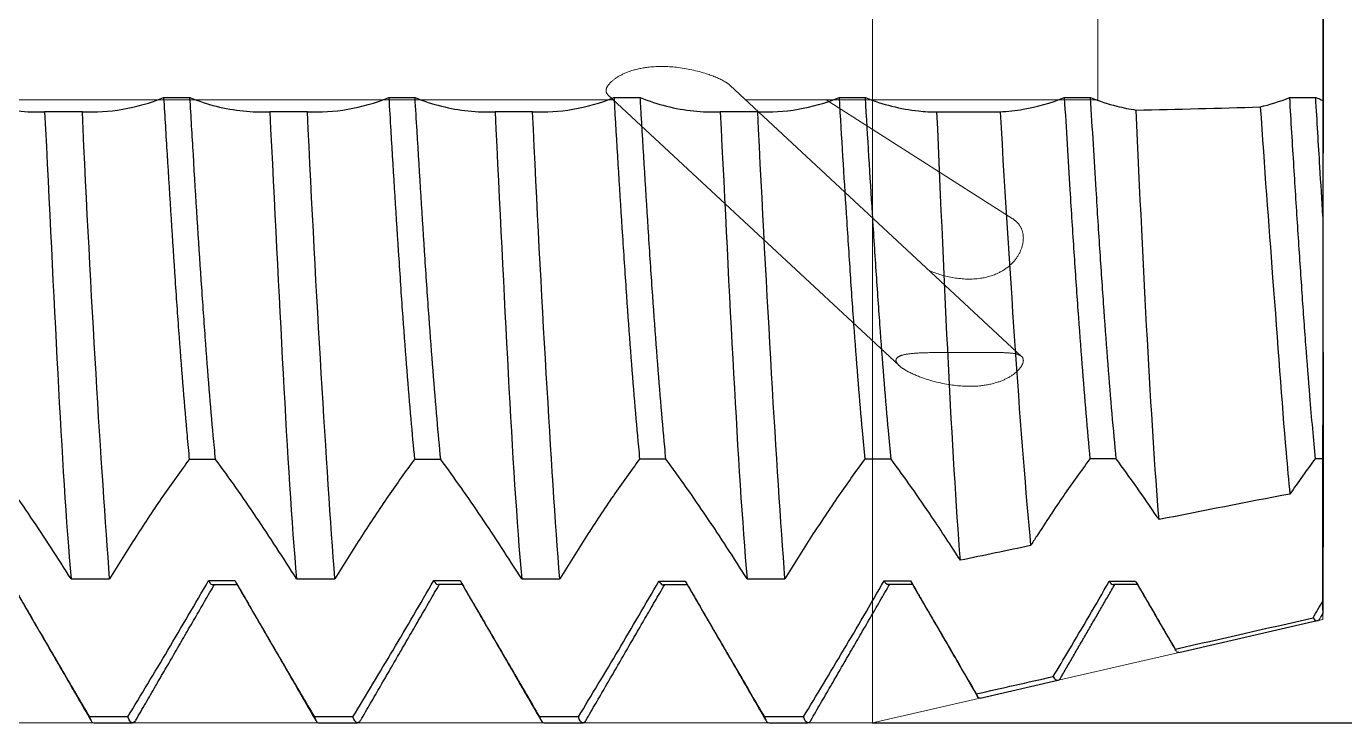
# Model space of a CAD drawing. Header units: millimetres. Extents: x -64 to 12559, y -1885 to 462.
# Drawn here: x 385.65 to 394.43, y 192.38 to 197.03 of the extents above; entities that cross this region are included whole.
import ezdxf

# ---------------------------------------------------------------- set-up
doc = ezdxf.new("R2010")
doc.units = ezdxf.units.MM
doc.header["$LTSCALE"] = 2
doc.linetypes.add('DASH', pattern=[3.75, 3, -0.75])
for name, color, linetype, lineweight in [('1', 4, 'Continuous', 50), ('2', 7, 'Continuous', 25), ('3', 1, 'DASH', 35), ('CUT', 1, 'Continuous', 25)]:
    doc.layers.add(name, color=color, linetype=linetype, lineweight=lineweight)
doc.styles.add('blockfont', font='simplex.shx')
doc.dimstyles.get("Standard").update_dxf_attribs({"dimtxt": 0.18, "dimasz": 0.18, "dimexe": 0.18, "dimexo": 0.0625, "dimgap": 0.09, "dimtad": 0, "dimtih": 1, "dimtoh": 1, "dimzin": 0, "dimdsep": 46, "dimtxsty": 'Standard', "dimcen": 0.09, "dimadec": 0, "dimazin": 0, "dimtfac": 1, "dimtofl": 0, "dimtmove": 2, "dimatfit": 3, "dimfxl": 1, "dimtolj": 1, "dimarcsym": 0})

# ---------------------------------------------------------------- blocks, each defined once
blk = doc.blocks.new('*D51')
at = {"layer": '2', "color": 7, "linetype": 'Continuous', "lineweight": -2, "transparency": 16777216}
for p, q in [((163.5409, 46.3601), (163.5409, 51.1101)), ((140.2752, 41.6101), (165.5409, 41.6101)), ((163.5409, 41.6101), (163.5409, 31.6101)), ((140.2752, 31.6101), (165.5409, 31.6101)), ((163.5409, 26.8601), (163.5409, 0))]:
    blk.add_line(p, q, dxfattribs=at)
at = {"layer": '2', "color": 7, "linetype": 'Continuous', "transparency": 16777216}
for points in [[(162.7492, 46.3601), (164.3326, 46.3601), (163.5409, 41.6101)], [(162.7492, 26.8601), (164.3326, 26.8601), (163.5409, 31.6101)]]:
    blk.add_solid(points, dxfattribs=at)
at = {"layer": 'Defpoints', "color": 0, "linetype": 'Continuous', "transparency": 16777216}
for p in [(140.2752, 41.6101), (140.2752, 31.6101), (163.5409, 31.6101)]:
    blk.add_point(p, dxfattribs=at)
at = {"layer": '2', "color": 7, "linetype": 'Continuous', "lineweight": 13, "transparency": 16777216, "insert": (158.9709, 8.1607), "char_height": 4.57, "attachment_point": 5, "rotation": 90, "style": 'blockfont'}
blk.add_mtext('\\A1;M10', dxfattribs=at)
blk = doc.blocks.new('A$C1EDF66EC')
at = {"layer": '1', "lineweight": 25}
for p, q in [((143.2753, 32.3585), (143.279, 36.6101)), ((135.0112, 35.6797), (134.7595, 35.6797)), ((136.5101, 35.6797), (136.2595, 35.6797)), ((138.0102, 35.6797), (137.7603, 35.6797)), ((139.51, 35.6797), (139.2604, 35.6797)), ((134.936, 32.5689), (135.1927, 32.5689)), ((136.438, 32.5689), (136.693, 32.5689)), ((137.9377, 32.5689), (138.1912, 32.5689)), ((139.4393, 32.5689), (139.6914, 32.5689)), ((142.3146, 32.0791), (143.2377, 32.2915)), ((142.2942, 32.0936), (142.2901, 32.1017)), ((140.9921, 31.775), (141.5103, 31.8942)), ((135.3135, 31.6504), (135.0586, 31.6504)), ((136.8131, 31.6504), (136.5566, 31.6504)), ((138.3152, 31.6504), (138.0572, 31.6504)), ((139.8144, 31.6504), (139.555, 31.6504)), ((135.0868, 31.6101), (135.3461, 31.6101)), ((136.5848, 31.6101), (136.845, 31.6101)), ((138.086, 31.6101), (138.3466, 31.6101)), ((139.5845, 31.6101), (139.8449, 31.6101))]:
    blk.add_line(p, q, dxfattribs=at)
for points, knots in [([(143.2752, 38.0262), (143.2753, 37.9926), (143.2754, 37.953), (143.2756, 37.861), (143.2757, 37.8082), (143.2759, 37.7017), (143.276, 37.651), (143.2761, 37.5427), (143.2762, 37.4854), (143.2763, 37.3281), (143.2764, 37.2185), (143.2765, 37.022), (143.2765, 36.9387), (143.2766, 36.7727), (143.2765, 36.688), (143.2765, 36.5336), (143.2765, 36.4616), (143.2764, 36.2938), (143.2763, 36.2047), (143.2761, 36.0695), (143.276, 36.0172), (143.2758, 35.9264), (143.2758, 35.8875), (143.2756, 35.8137), (143.2755, 35.7812), (143.2754, 35.7556)], [0, 0, 0, 0, 0.09505, 0.09505, 0.190217, 0.190217, 0.262694, 0.262694, 0.330726, 0.330726, 0.435326, 0.435326, 0.503044, 0.503044, 0.571067, 0.571067, 0.635815, 0.635815, 0.73811, 0.73811, 0.819592, 0.819592, 0.900841, 0.900841, 1, 1, 1, 1]), ([(134.2277, 35.7743), (134.2862, 35.7504), (134.3446, 35.7314), (134.4627, 35.7016), (134.5224, 35.6911), (134.6414, 35.6788), (134.7007, 35.6771), (134.7595, 35.6797)], [0, 0, 0, 0, 0.325369, 0.325369, 0.66175, 0.66175, 1, 1, 1, 1]), ([(135.0112, 35.6797), (135.1004, 35.6759), (135.1902, 35.6813), (135.371, 35.7118), (135.4623, 35.7372), (135.5527, 35.7743)], [0, 0, 0, 0, 0.496848, 0.496848, 1, 1, 1, 1]), ([(135.5527, 35.7743), (135.5603, 35.6473), (135.5856, 35.225), (135.6197, 34.6813), (135.6552, 34.1733), (135.6818, 33.8276), (135.7046, 33.5632), (135.7184, 33.4163), (135.7234, 33.3654)], [0, 0, 0, 0, 0.132632, 0.444488, 0.600417, 0.756345, 0.912273, 1, 1, 1, 1]), ([(135.5527, 35.7743), (135.5819, 35.7743), (135.6111, 35.7743), (135.6695, 35.7743), (135.6986, 35.7743), (135.7278, 35.7743)], [0, 0, 0, 0, 0.5, 0.5, 1, 1, 1, 1]), ([(135.8985, 33.3654), (135.8935, 33.4163), (135.8796, 33.5631), (135.8569, 33.8276), (135.8303, 34.1734), (135.7948, 34.6812), (135.7606, 35.2249), (135.7354, 35.6473), (135.7278, 35.7743)], [0, 0, 0, 0, 0.087722, 0.243652, 0.399582, 0.555512, 0.867371, 1, 1, 1, 1]), ([(135.7278, 35.7743), (135.7863, 35.7504), (135.8447, 35.7314), (135.9627, 35.7016), (136.0225, 35.6911), (136.1414, 35.6788), (136.2007, 35.6771), (136.2595, 35.6797)], [0, 0, 0, 0, 0.32541, 0.32541, 0.661771, 0.661771, 1, 1, 1, 1]), ([(136.5101, 35.6797), (136.5995, 35.6759), (136.6894, 35.6813), (136.8705, 35.7119), (136.9619, 35.7373), (137.0524, 35.7746)], [0, 0, 0, 0, 0.496839, 0.496839, 1, 1, 1, 1]), ([(137.0524, 35.7746), (137.0568, 35.7005), (137.079, 35.3288), (137.11, 34.8271), (137.1454, 34.3068), (137.1721, 33.9506), (137.1981, 33.6359), (137.2153, 33.4495), (137.2235, 33.3649)], [0, 0, 0, 0, 0.077016, 0.388058, 0.543579, 0.6991, 0.854621, 1, 1, 1, 1]), ([(137.0524, 35.7746), (137.0816, 35.7746), (137.1108, 35.7746), (137.1546, 35.7746), (137.1691, 35.7746), (137.1983, 35.7746), (137.2129, 35.7746), (137.2275, 35.7746)], [0, 0, 0, 0, 0.5, 0.5, 0.75, 0.75, 1, 1, 1, 1]), ([(137.2275, 35.7746), (137.286, 35.7507), (137.3444, 35.7316), (137.4627, 35.7017), (137.5226, 35.6911), (137.6418, 35.6788), (137.7013, 35.6771), (137.7603, 35.6797)], [0, 0, 0, 0, 0.324919, 0.324919, 0.661521, 0.661521, 1, 1, 1, 1]), ([(137.3986, 33.3649), (137.3903, 33.4495), (137.3732, 33.6359), (137.3471, 33.9506), (137.3205, 34.3069), (137.285, 34.827), (137.254, 35.3288), (137.2319, 35.7005), (137.2275, 35.7746)], [0, 0, 0, 0, 0.145379, 0.3009, 0.456422, 0.611944, 0.922987, 1, 1, 1, 1]), ([(138.0102, 35.6797), (138.0995, 35.6759), (138.1895, 35.6813), (138.3706, 35.7119), (138.4619, 35.7373), (138.5525, 35.7746)], [0, 0, 0, 0, 0.496839, 0.496839, 1, 1, 1, 1]), ([(138.5525, 35.7746), (138.5536, 35.7559), (138.5725, 35.438), (138.6002, 34.9825), (138.6357, 34.4493), (138.6623, 34.0814), (138.6889, 33.7464), (138.7093, 33.5147), (138.7207, 33.3942), (138.7234, 33.3673)], [0, 0, 0, 0, 0.019502, 0.33102, 0.486779, 0.642538, 0.798297, 0.954056, 1, 1, 1, 1]), ([(138.7276, 35.7746), (138.7861, 35.7507), (138.8445, 35.7316), (138.9627, 35.7017), (139.0226, 35.6911), (139.1419, 35.6788), (139.2014, 35.6771), (139.2604, 35.6797)], [0, 0, 0, 0, 0.324922, 0.324922, 0.661523, 0.661523, 1, 1, 1, 1]), ([(138.8984, 33.3673), (138.8958, 33.3942), (138.8843, 33.5147), (138.864, 33.7464), (138.8374, 34.0814), (138.8108, 34.4494), (138.7753, 34.9824), (138.7475, 35.438), (138.7287, 35.7559), (138.7276, 35.7746)], [0, 0, 0, 0, 0.045946, 0.201705, 0.357463, 0.513222, 0.668981, 0.980499, 1, 1, 1, 1]), ([(139.51, 35.6797), (139.5993, 35.6759), (139.6893, 35.6813), (139.8703, 35.7119), (139.9617, 35.7373), (140.0522, 35.7746)], [0, 0, 0, 0, 0.49684, 0.49684, 1, 1, 1, 1]), ([(140.0522, 35.7746), (140.0679, 35.5093), (140.0925, 35.1028), (140.1259, 34.5904), (140.1525, 34.2133), (140.1791, 33.8673), (140.2028, 33.5868), (140.2176, 33.4279), (140.2235, 33.3671)], [0, 0, 0, 0, 0.275057, 0.430425, 0.585793, 0.741161, 0.896529, 1, 1, 1, 1]), ([(140.0522, 35.7746), (140.0668, 35.7746), (140.0814, 35.7746), (140.1105, 35.7746), (140.1251, 35.7746), (140.1689, 35.7746), (140.1981, 35.7746), (140.2273, 35.7746)], [0, 0, 0, 0, 0.250001, 0.250001, 0.500002, 0.500002, 1, 1, 1, 1]), ([(140.3985, 33.3671), (140.3926, 33.4279), (140.3779, 33.5868), (140.3542, 33.8673), (140.3276, 34.2133), (140.301, 34.5905), (140.2675, 35.1028), (140.243, 35.5092), (140.2273, 35.7746)], [0, 0, 0, 0, 0.103474, 0.258841, 0.414208, 0.569575, 0.724942, 1, 1, 1, 1]), ([(140.2273, 35.7746), (140.2858, 35.7507), (140.3442, 35.7316), (140.4625, 35.7017), (140.5224, 35.6911), (140.6229, 35.6808), (140.6637, 35.6786), (140.7043, 35.6785)], [0, 0, 0, 0, 0.363765, 0.363765, 0.740626, 0.740626, 1, 1, 1, 1]), ([(141.1246, 35.6799), (141.1761, 35.6823), (141.2277, 35.6878), (141.3704, 35.7119), (141.4617, 35.7373), (141.5523, 35.7746)], [0, 0, 0, 0, 0.361566, 0.361566, 1, 1, 1, 1]), ([(141.5523, 35.7746), (141.5669, 35.7746), (141.5815, 35.7746), (141.6106, 35.7746), (141.6252, 35.7746), (141.669, 35.7746), (141.6982, 35.7746), (141.7273, 35.7746)], [0, 0, 0, 0, 0.250002, 0.250002, 0.500004, 0.500004, 1, 1, 1, 1]), ([(141.5523, 35.7746), (141.5647, 35.5648), (141.586, 35.2114), (141.6161, 34.7397), (141.6428, 34.3522), (141.6694, 33.994), (141.6962, 33.6619), (141.7141, 33.4628), (141.7232, 33.3688)], [0, 0, 0, 0, 0.218013, 0.373698, 0.529383, 0.685068, 0.840753, 1, 1, 1, 1]), ([(141.7273, 35.7746), (141.7859, 35.7507), (141.8443, 35.7316), (141.9453, 35.706), (141.9881, 35.6976), (142.0306, 35.6914)], [0, 0, 0, 0, 0.575237, 0.575237, 1, 1, 1, 1]), ([(141.8983, 33.3688), (141.8892, 33.4628), (141.8713, 33.6619), (141.8444, 33.9939), (141.8178, 34.3522), (141.7912, 34.7399), (141.7611, 35.2114), (141.7398, 35.5648), (141.7273, 35.7746)], [0, 0, 0, 0, 0.15925, 0.314933, 0.470616, 0.6263, 0.781983, 1, 1, 1, 1]), ([(143.052, 35.7742), (143.0666, 35.7742), (143.0812, 35.7742), (143.1103, 35.7742), (143.1249, 35.7742), (143.1687, 35.7742), (143.1979, 35.7742), (143.227, 35.7742)], [0, 0, 0, 0, 0.250003, 0.250003, 0.500005, 0.500005, 1, 1, 1, 1]), ([(143.052, 35.7742), (143.0612, 35.618), (143.0794, 35.3163), (143.1064, 34.8875), (143.133, 34.492), (143.1596, 34.1241), (143.1897, 33.7382), (143.2109, 33.4968), (143.2233, 33.3687)], [0, 0, 0, 0, 0.162245, 0.317582, 0.47292, 0.628257, 0.783595, 1, 1, 1, 1]), ([(143.2754, 34.9855), (143.2686, 35.0924), (143.2524, 35.3497), (143.2363, 35.6179), (143.227, 35.7742)], [0, 0, 0, 0, 0.425393, 1, 1, 1, 1]), ([(142.8579, 35.7122), (142.8845, 35.3171), (142.9133, 34.931), (142.9731, 34.1424), (143.0011, 33.7433), (143.038, 33.3141), (143.0466, 33.2212), (143.0553, 33.1344)], [0, 0, 0, 0, 0.387774, 0.387774, 0.861102, 0.861102, 1, 1, 1, 1]), ([(143.2754, 34.9855), (143.2754, 34.8779), (143.2754, 34.7723), (143.2754, 34.6693), (143.2754, 34.2936), (143.2754, 33.9492), (143.2754, 33.5557), (143.2754, 33.459), (143.2754, 33.3687)], [0, 0, 0, 0, 0.166933, 0.166933, 0.166933, 0.783918, 0.783918, 1, 1, 1, 1]), ([(143.2754, 33.3687), (143.2755, 33.3973), (143.2755, 33.4254), (143.2756, 33.5411), (143.2757, 33.6247), (143.2759, 33.7596), (143.276, 33.8141), (143.2761, 33.9086), (143.2762, 33.9495), (143.2763, 34.0344), (143.2764, 34.0696), (143.2765, 34.0795), (143.2765, 34.0707), (143.2766, 34.0245), (143.2765, 33.9862), (143.2765, 33.8898), (143.2765, 33.8319), (143.2764, 33.6691), (143.2763, 33.554), (143.2761, 33.3411), (143.276, 33.2428), (143.2758, 33.0451), (143.2758, 32.9451), (143.2756, 32.7044), (143.2754, 32.563), (143.2753, 32.4232)], [0, 0, 0, 0, 0.031412, 0.031412, 0.131556, 0.131556, 0.207823, 0.207823, 0.279412, 0.279412, 0.389481, 0.389481, 0.460741, 0.460741, 0.532321, 0.532321, 0.600455, 0.600455, 0.708099, 0.708099, 0.793842, 0.793842, 0.87934, 0.87934, 1, 1, 1, 1]), ([(134.936, 32.5689), (134.8474, 32.7097), (134.7581, 32.8469), (134.5787, 33.1124), (134.4882, 33.2411), (134.3985, 33.3626)], [0, 0, 0, 0, 0.496906, 0.496906, 1, 1, 1, 1]), ([(135.7234, 33.3654), (135.6649, 33.2868), (135.6064, 33.2049), (135.4885, 33.0337), (135.429, 32.9441), (135.3104, 32.76), (135.2513, 32.6654), (135.1927, 32.5689)], [0, 0, 0, 0, 0.326543, 0.326543, 0.662352, 0.662352, 1, 1, 1, 1]), ([(135.8985, 33.3654), (135.8839, 33.3654), (135.8693, 33.3654), (135.8401, 33.3654), (135.8255, 33.3654), (135.7818, 33.3654), (135.7526, 33.3654), (135.7234, 33.3654)], [0, 0, 0, 0, 0.250001, 0.250001, 0.500003, 0.500003, 1, 1, 1, 1]), ([(136.438, 32.5689), (136.349, 32.7103), (136.2595, 32.8479), (136.0794, 33.1144), (135.9885, 33.2436), (135.8985, 33.3654)], [0, 0, 0, 0, 0.496878, 0.496878, 1, 1, 1, 1]), ([(137.2235, 33.3649), (137.165, 33.2863), (137.1066, 33.2044), (136.9887, 33.0333), (136.9292, 32.9437), (136.8107, 32.7599), (136.7516, 32.6653), (136.693, 32.5689)], [0, 0, 0, 0, 0.326737, 0.326737, 0.662452, 0.662452, 1, 1, 1, 1]), ([(137.9377, 32.5689), (137.8488, 32.7102), (137.7593, 32.8477), (137.5794, 33.1141), (137.4885, 33.2432), (137.3986, 33.3649)], [0, 0, 0, 0, 0.496883, 0.496883, 1, 1, 1, 1]), ([(138.7234, 33.3673), (138.6648, 33.2888), (138.6064, 33.2069), (138.4883, 33.0355), (138.4285, 32.9456), (138.3095, 32.7608), (138.2501, 32.6658), (138.1912, 32.5689)], [0, 0, 0, 0, 0.325677, 0.325677, 0.66191, 0.66191, 1, 1, 1, 1]), ([(138.8984, 33.3673), (138.8693, 33.3673), (138.8401, 33.3673), (138.7963, 33.3673), (138.7817, 33.3673), (138.7525, 33.3673), (138.738, 33.3673), (138.7234, 33.3673)], [0, 0, 0, 0, 0.5, 0.5, 0.75, 0.75, 1, 1, 1, 1]), ([(139.4393, 32.5689), (139.3501, 32.7107), (139.2604, 32.8487), (139.0798, 33.1158), (138.9887, 33.2453), (138.8984, 33.3673)], [0, 0, 0, 0, 0.496859, 0.496859, 1, 1, 1, 1]), ([(140.2235, 33.3671), (140.1649, 33.2886), (140.1065, 33.2067), (139.9884, 33.0353), (139.9286, 32.9454), (139.8096, 32.7607), (139.7503, 32.6658), (139.6914, 32.5689)], [0, 0, 0, 0, 0.325744, 0.325744, 0.661945, 0.661945, 1, 1, 1, 1]), ([(140.3985, 33.3671), (140.3694, 33.3671), (140.3402, 33.3671), (140.2964, 33.3671), (140.2818, 33.3671), (140.2526, 33.3671), (140.2381, 33.3671), (140.2235, 33.3671)], [0, 0, 0, 0, 0.5, 0.5, 0.75, 0.75, 1, 1, 1, 1]), ([(140.8602, 32.6933), (140.7972, 32.7915), (140.7339, 32.8877), (140.5799, 33.1157), (140.4888, 33.2451), (140.3985, 33.3671)], [0, 0, 0, 0, 0.410498, 0.410498, 1, 1, 1, 1]), ([(141.7232, 33.3688), (141.6647, 33.2903), (141.6062, 33.2085), (141.488, 33.0368), (141.4281, 32.9466), (141.355, 32.8332), (141.3415, 32.812), (141.3279, 32.7907)], [0, 0, 0, 0, 0.440278, 0.440278, 0.896105, 0.896105, 1, 1, 1, 1]), ([(141.8983, 33.3688), (141.8691, 33.3688), (141.8399, 33.3688), (141.7816, 33.3688), (141.7524, 33.3688), (141.7232, 33.3688)], [0, 0, 0, 0, 0.5, 0.5, 1, 1, 1, 1]), ([(142.1832, 32.9641), (142.1792, 32.9702), (142.1751, 32.9762), (142.08, 33.1169), (141.9887, 33.2466), (141.8983, 33.3688)], [0, 0, 0, 0, 0.042684, 0.042684, 1, 1, 1, 1]), ([(134.527, 32.5612), (134.5856, 32.4604), (134.644, 32.3599), (134.762, 32.157), (134.8217, 32.0547), (134.9406, 31.8513), (134.9998, 31.7502), (135.0586, 31.6504)], [0, 0, 0, 0, 0.326033, 0.326033, 0.662092, 0.662092, 1, 1, 1, 1]), ([(135.3135, 31.6504), (135.4023, 31.796), (135.4916, 31.9446), (135.6713, 32.2473), (135.762, 32.402), (135.8518, 32.5578)], [0, 0, 0, 0, 0.496893, 0.496893, 1, 1, 1, 1]), ([(135.8518, 32.5578), (135.8664, 32.5578), (135.881, 32.5578), (135.9102, 32.5578), (135.9248, 32.5578), (135.9685, 32.5578), (135.9977, 32.5578), (136.0269, 32.5578)], [0, 0, 0, 0, 0.25, 0.25, 0.5, 0.5, 1, 1, 1, 1]), ([(135.8518, 32.5578), (135.8573, 32.5471), (135.8682, 32.5318), (135.8792, 32.5297), (135.8847, 32.5321)], [0, 0, 0, 0, 0.494359, 1, 1, 1, 1]), ([(136.0269, 32.5578), (136.0855, 32.457), (136.1439, 32.3565), (136.2616, 32.1542), (136.321, 32.0524), (136.4392, 31.8502), (136.4981, 31.7496), (136.5566, 31.6504)], [0, 0, 0, 0, 0.32722, 0.32722, 0.662698, 0.662698, 1, 1, 1, 1]), ([(136.8131, 31.6504), (136.902, 31.7961), (136.9914, 31.9448), (137.1713, 32.2479), (137.2621, 32.4027), (137.352, 32.5587)], [0, 0, 0, 0, 0.496886, 0.496886, 1, 1, 1, 1]), ([(137.352, 32.5587), (137.3666, 32.5587), (137.3812, 32.5587), (137.4176, 32.5587), (137.4395, 32.5587), (137.4833, 32.5587), (137.5052, 32.5587), (137.5271, 32.5587)], [0, 0, 0, 0, 0.25, 0.25, 0.625, 0.625, 1, 1, 1, 1]), ([(137.352, 32.5587), (137.3541, 32.5546), (137.3649, 32.5361), (137.3757, 32.5304), (137.3844, 32.5342)], [0, 0, 0, 0, 0.196096, 1, 1, 1, 1]), ([(137.5271, 32.5587), (137.5856, 32.4579), (137.644, 32.3573), (137.7618, 32.155), (137.8212, 32.053), (137.9396, 31.8505), (137.9986, 31.7498), (138.0572, 31.6504)], [0, 0, 0, 0, 0.326927, 0.326927, 0.662549, 0.662549, 1, 1, 1, 1]), ([(138.3152, 31.6504), (138.4037, 31.7955), (138.4928, 31.9437), (138.672, 32.2455), (138.7624, 32.3997), (138.852, 32.555)], [0, 0, 0, 0, 0.496914, 0.496914, 1, 1, 1, 1]), ([(138.852, 32.555), (138.8597, 32.5402), (138.8704, 32.5287), (138.8811, 32.5302), (138.8841, 32.5316)], [0, 0, 0, 0, 0.723017, 1, 1, 1, 1]), ([(138.852, 32.555), (138.8812, 32.555), (138.9104, 32.555), (138.9541, 32.555), (138.9687, 32.555), (138.9979, 32.555), (139.0125, 32.555), (139.0271, 32.555)], [0, 0, 0, 0, 0.5, 0.5, 0.75, 0.75, 1, 1, 1, 1]), ([(139.0271, 32.555), (139.0856, 32.4543), (139.144, 32.3537), (139.2614, 32.1519), (139.3205, 32.0506), (139.4382, 31.8493), (139.4968, 31.7492), (139.555, 31.6504)], [0, 0, 0, 0, 0.328227, 0.328227, 0.663212, 0.663212, 1, 1, 1, 1]), ([(139.8144, 31.6504), (139.9031, 31.7958), (139.9923, 31.9442), (140.1718, 32.2466), (140.2624, 32.4011), (140.3522, 32.5567)], [0, 0, 0, 0, 0.496902, 0.496902, 1, 1, 1, 1]), ([(140.3522, 32.5567), (140.3814, 32.5567), (140.4105, 32.5567), (140.4543, 32.5567), (140.4689, 32.5567), (140.4981, 32.5567), (140.5127, 32.5567), (140.5273, 32.5567)], [0, 0, 0, 0, 0.5, 0.5, 0.75, 0.75, 1, 1, 1, 1]), ([(140.3522, 32.5567), (140.3566, 32.5484), (140.3672, 32.5338), (140.3777, 32.5318), (140.3839, 32.5348)], [0, 0, 0, 0, 0.41784, 1, 1, 1, 1]), ([(140.5273, 32.5567), (140.5858, 32.4559), (140.6442, 32.3553), (140.7617, 32.1533), (140.8209, 32.0517), (140.9084, 31.9018), (140.9371, 31.8528), (140.9657, 31.8041)], [0, 0, 0, 0, 0.396331, 0.396331, 0.801828, 0.801828, 1, 1, 1, 1]), ([(141.4787, 31.919), (141.5133, 31.9766), (141.5479, 32.0347), (141.6726, 32.2446), (141.7628, 32.3985), (141.8523, 32.5536)], [0, 0, 0, 0, 0.277763, 0.277763, 1, 1, 1, 1]), ([(141.8523, 32.5536), (141.8815, 32.5536), (141.9107, 32.5536), (141.9545, 32.5536), (141.969, 32.5536), (141.9982, 32.5536), (142.0128, 32.5536), (142.0274, 32.5536)], [0, 0, 0, 0, 0.5, 0.5, 0.75, 0.75, 1, 1, 1, 1]), ([(141.8523, 32.5536), (141.8534, 32.5516), (141.8634, 32.5347), (141.8739, 32.5287), (141.8833, 32.533), (141.8838, 32.5333)], [0, 0, 0, 0, 0.105557, 0.950852, 1, 1, 1, 1]), ([(142.0274, 32.5536), (142.0859, 32.4528), (142.1443, 32.3522), (142.2317, 32.202), (142.2609, 32.1517), (142.2901, 32.1017)], [0, 0, 0, 0, 0.664674, 0.664674, 1, 1, 1, 1])]:
    blk.add_open_spline(points, degree=3, knots=knots, dxfattribs=at)
for points, degree in [([(138.5525, 35.7746), (138.7276, 35.7746)], 1), ([(142.8579, 35.7122), (142.9227, 35.7273), (142.9876, 35.7478), (143.052, 35.7742)], 3), ([(143.227, 35.7742), (143.2432, 35.7677), (143.2593, 35.7615), (143.2754, 35.7556)], 3), ([(143.2754, 35.7556), (143.2754, 35.4893), (143.2754, 35.2296), (143.2754, 34.9855)], 3), ([(134.7595, 35.6797), (134.8234, 34.4345), (134.8702, 33.3151), (134.936, 32.5689)], 3), ([(135.1927, 32.5689), (135.1368, 33.3154), (135.0677, 34.4341), (135.0112, 35.6797)], 3), ([(136.2595, 35.6797), (136.3237, 34.4345), (136.3729, 33.3151), (136.438, 32.5689)], 3), ([(136.693, 32.5689), (136.6379, 33.3155), (136.5689, 34.4342), (136.5101, 35.6797)], 3), ([(137.7603, 35.6797), (137.8222, 34.4344), (137.8719, 33.3151), (137.9377, 32.5689)], 3), ([(138.1912, 32.5689), (138.1346, 33.3154), (138.0689, 34.4342), (138.0102, 35.6797)], 3), ([(139.2604, 35.6797), (139.3224, 34.4344), (139.3752, 33.3152), (139.4393, 32.5689)], 3), ([(139.6914, 32.5689), (139.6352, 33.3154), (139.5712, 34.4343), (139.51, 35.6797)], 3), ([(140.7043, 35.6785), (140.8444, 35.6786), (140.9845, 35.679), (141.1246, 35.6799)], 3), ([(140.8602, 32.6933), (140.8038, 33.4068), (140.7558, 34.4809), (140.7043, 35.6785)], 3), ([(141.1246, 35.6799), (141.1932, 34.5228), (141.2622, 33.485), (141.3279, 32.7907)], 3), ([(142.0306, 35.6914), (142.3063, 35.6967), (142.5821, 35.7036), (142.8579, 35.7122)], 3), ([(142.1832, 32.9641), (142.1302, 33.6225), (142.0804, 34.6025), (142.0306, 35.6914)], 3), ([(137.3986, 33.3649), (137.2235, 33.3649)], 1), ([(143.2233, 33.3687), (143.1671, 33.2934), (143.1111, 33.2151), (143.0553, 33.1344)], 3), ([(143.2754, 33.3687), (143.2233, 33.3687)], 1), ([(143.0553, 33.1344), (142.7646, 33.0788), (142.4739, 33.022), (142.1832, 32.9641)], 3), ([(141.3279, 32.7907), (141.172, 32.7585), (141.0161, 32.7261), (140.8602, 32.6933)], 3), ([(134.5304, 32.5551), (134.7994, 32.0915), (135.068, 31.6277)], 2), ([(135.3676, 31.6289), (135.6292, 32.0806), (135.8913, 32.5322)], 2), ([(135.885, 32.5322), (135.9632, 32.5322), (136.0415, 32.5322)], 2), ([(136.0304, 32.5513), (136.2984, 32.0895), (136.566, 31.6275)], 2), ([(136.8653, 31.628), (137.1279, 32.0813), (137.3908, 32.5344)], 2), ([(137.3848, 32.5344), (137.4629, 32.5344), (137.541, 32.5344)], 2), ([(137.5301, 32.5532), (137.7984, 32.0908), (138.0664, 31.6282)], 2), ([(138.3658, 31.6272), (138.6279, 32.0796), (138.8904, 32.5318)], 2), ([(138.8846, 32.5318), (138.9625, 32.5318), (139.0404, 32.5318)], 2), ([(139.0298, 32.5501), (139.2971, 32.0895), (139.5641, 31.6286)], 2), ([(139.8636, 31.6269), (140.1267, 32.081), (140.3901, 32.535)], 2), ([(140.3843, 32.535), (140.462, 32.535), (140.5397, 32.535)], 2), ([(140.5293, 32.5531), (140.7506, 32.1717), (140.9717, 31.7901)], 2), ([(141.5297, 31.9124), (141.7097, 32.223), (141.8898, 32.5335)], 2), ([(141.8843, 32.5335), (141.9617, 32.5335), (142.039, 32.5335)], 2), ([(142.0287, 32.5514), (142.1626, 32.3207), (142.2964, 32.0899)], 2), ([(143.2091, 32.31), (143.2312, 32.3477), (143.2533, 32.3854), (143.2753, 32.4232)], 3), ([(143.2753, 32.4232), (143.2753, 32.3669), (143.2753, 32.3397), (143.2752, 32.3396)], 3), ([(143.2607, 32.3145), (143.2756, 32.3401)], 1), ([(142.2901, 32.1017), (142.5964, 32.1709), (142.9028, 32.2403), (143.2091, 32.31)], 3), ([(143.2091, 32.31), (143.2269, 32.2838), (143.2434, 32.2849), (143.26, 32.3133)], 3), ([(142.3145, 32.0796), (142.3095, 32.078), (142.3044, 32.0801), (142.2994, 32.0859)], 3), ([(140.9657, 31.8041), (141.1367, 31.8423), (141.3077, 31.8806), (141.4787, 31.919)], 3), ([(141.4787, 31.919), (141.4966, 31.8883), (141.5135, 31.8864), (141.5301, 31.9121)], 3), ([(140.9911, 31.7751), (140.9825, 31.7725), (140.9739, 31.7821), (140.9657, 31.8041)], 3), ([(135.0586, 31.6504), (135.0677, 31.6243), (135.0772, 31.6111), (135.0868, 31.6104)], 3), ([(135.3643, 31.6268), (135.3483, 31.5991), (135.3316, 31.6064), (135.3135, 31.6504)], 3), ([(136.5566, 31.6504), (136.5656, 31.6242), (136.575, 31.611), (136.5847, 31.6104)], 3), ([(136.8627, 31.6255), (136.8469, 31.5993), (136.8306, 31.6071), (136.8131, 31.6504)], 3), ([(138.0572, 31.6504), (138.0664, 31.6239), (138.076, 31.6107), (138.0859, 31.6104)], 3), ([(138.3638, 31.6243), (138.3485, 31.5996), (138.3325, 31.6078), (138.3152, 31.6504)], 3), ([(139.555, 31.6504), (139.5644, 31.6236), (139.5742, 31.6104), (139.5843, 31.6104)], 3), ([(139.8622, 31.6237), (139.8469, 31.5997), (139.8312, 31.6082), (139.8144, 31.6504)], 3)]:
    blk.add_open_spline(points, degree=degree, dxfattribs=at)
at = {"layer": '3', "lineweight": 13}
for p, q in [((141.7752, 37.4601), (141.7752, 35.7601)), ((141.2671, 34.0512), (139.3272, 35.8548)), ((80.2752, 35.7601), (138.5477, 35.7601)), ((138.5122, 35.7933), (140.4525, 33.9893)), ((139.4289, 35.7601), (141.7752, 35.7601)), ((141.2059, 34.9693), (139.9655, 35.7601))]:
    blk.add_line(p, q, dxfattribs=at)
for points, knots in [([(139.2907, 35.8805), (139.2571, 35.9002), (139.2142, 35.918), (139.107, 35.9529), (139.038, 35.968), (138.9085, 35.9822), (138.8465, 35.9833), (138.7448, 35.9723), (138.7031, 35.9637), (138.634, 35.9411), (138.6047, 35.928), (138.5558, 35.8988), (138.5356, 35.8823), (138.5097, 35.8523), (138.5023, 35.8383), (138.4987, 35.8144), (138.5019, 35.804), (138.5103, 35.7951), (138.5109, 35.7945), (138.5115, 35.7939)], [0, 0, 0, 0, 0.142177, 0.142177, 0.33943, 0.33943, 0.50785, 0.50785, 0.626047, 0.626047, 0.723848, 0.723848, 0.822371, 0.822371, 0.910271, 0.910271, 0.994061, 0.994061, 1, 1, 1, 1]), ([(139.3287, 35.8533), (139.3221, 35.8595), (139.3142, 35.8656), (139.3007, 35.8745), (139.2958, 35.8775), (139.2907, 35.8805)], [0, 0, 0, 0, 0.660938, 0.660938, 1, 1, 1, 1]), ([(141.2058, 34.9694), (141.2076, 34.9682), (141.2095, 34.967), (141.225, 34.9564), (141.237, 34.9457), (141.2467, 34.9338)], [0, 0, 0, 0, 0.118359, 0.118359, 1, 1, 1, 1]), ([(141.2467, 34.9338), (141.261, 34.9164), (141.2708, 34.896), (141.2806, 34.8518), (141.2807, 34.8273), (141.2713, 34.7777), (141.2617, 34.7518), (141.2336, 34.7031), (141.2148, 34.6797), (141.1702, 34.6389), (141.1438, 34.6212), (141.078, 34.589), (141.0363, 34.577), (140.9354, 34.5623), (140.8742, 34.5646), (140.7594, 34.5836), (140.704, 34.5997), (140.652, 34.6217)], [0, 0, 0, 0, 0.09855, 0.09855, 0.197069, 0.197069, 0.295923, 0.295923, 0.394754, 0.394754, 0.494934, 0.494934, 0.629553, 0.629553, 0.81923, 0.81923, 1, 1, 1, 1]), ([(141.2454, 34.0632), (141.2302, 34.0686), (141.2097, 34.0719), (141.1619, 34.0756), (141.134, 34.0762), (141.0649, 34.0767), (141.0213, 34.0763), (140.9161, 34.076), (140.8525, 34.0762), (140.7286, 34.0766), (140.6666, 34.0768), (140.576, 34.0735), (140.5434, 34.0714), (140.4929, 34.0643), (140.473, 34.06), (140.4477, 34.0494), (140.4396, 34.0441), (140.4306, 34.0312), (140.4298, 34.0235), (140.4355, 34.0081), (140.4412, 34.0004), (140.4605, 33.9813), (140.4768, 33.9697), (140.5259, 33.941), (140.5629, 33.9245), (140.6652, 33.8873), (140.7358, 33.8694), (140.8666, 33.8517), (140.9283, 33.8491), (141.0288, 33.8585), (141.0697, 33.8664), (141.1379, 33.8885), (141.167, 33.9017), (141.2161, 33.9318), (141.2367, 33.949), (141.2647, 33.9809), (141.2735, 33.9961), (141.281, 34.0223), (141.28, 34.0339), (141.2687, 34.0516), (141.2589, 34.0584), (141.2454, 34.0632)], [0, 0, 0, 0, 0.042502, 0.042502, 0.084812, 0.084812, 0.141752, 0.141752, 0.222662, 0.222662, 0.306611, 0.306611, 0.356784, 0.356784, 0.39505, 0.39505, 0.421309, 0.421309, 0.447857, 0.447857, 0.471094, 0.471094, 0.506038, 0.506038, 0.564213, 0.564213, 0.659643, 0.659643, 0.738142, 0.738142, 0.79178, 0.79178, 0.836285, 0.836285, 0.881062, 0.881062, 0.921887, 0.921887, 0.962205, 0.962205, 1, 1, 1, 1])]:
    blk.add_open_spline(points, degree=3, knots=knots, dxfattribs=at)
at = {"layer": 'CUT', "lineweight": 13}
for p, q in [((140.2752, 41.6101), (140.2752, 31.6101)), ((143.2752, 40.9201), (143.2752, 32.3001)), ((143.2752, 32.3001), (143.279, 36.6101)), ((140.2752, 31.6101), (143.2752, 32.3001)), ((125.2752, 31.6101), (140.2752, 31.6101))]:
    blk.add_line(p, q, dxfattribs=at)
at = {"layer": '2', "color": 7, "linetype": 'Continuous', "lineweight": 13}
dim = blk.add_linear_dim(base=(163.5409, 31.6101), p1=(140.2752, 41.6101), p2=(140.2752, 31.6101), angle=90, text='M<>', dimstyle='Standard', override={"dimtxt": 4.57, "dimasz": 4.75, "dimexe": 2, "dimexo": 0, "dimgap": 2.285, "dimtad": 1, "dimtih": 0, "dimtoh": 0, "dimdec": 3, "dimzin": 8, "dimtxsty": 'blockfont', "dimsah": 1, "dimclrd": 7, "dimclre": 7, "dimclrt": 7, "dimtm": -0.005, "dimtdec": 3, "dimtofl": 1, "dimtmove": 0}, dxfattribs=at)
dim.commit()
dim.dimension.update_dxf_attribs({"geometry": '*D51', "text_midpoint": (163.5409, 8.1607), "dimtype": 128})

msp = doc.modelspace()

# ---------------------------------------------------------------- block references
msp.add_blockref('A$C1EDF66EC', (251.0103, 160.7825))

doc.saveas('drawing.dxf')
